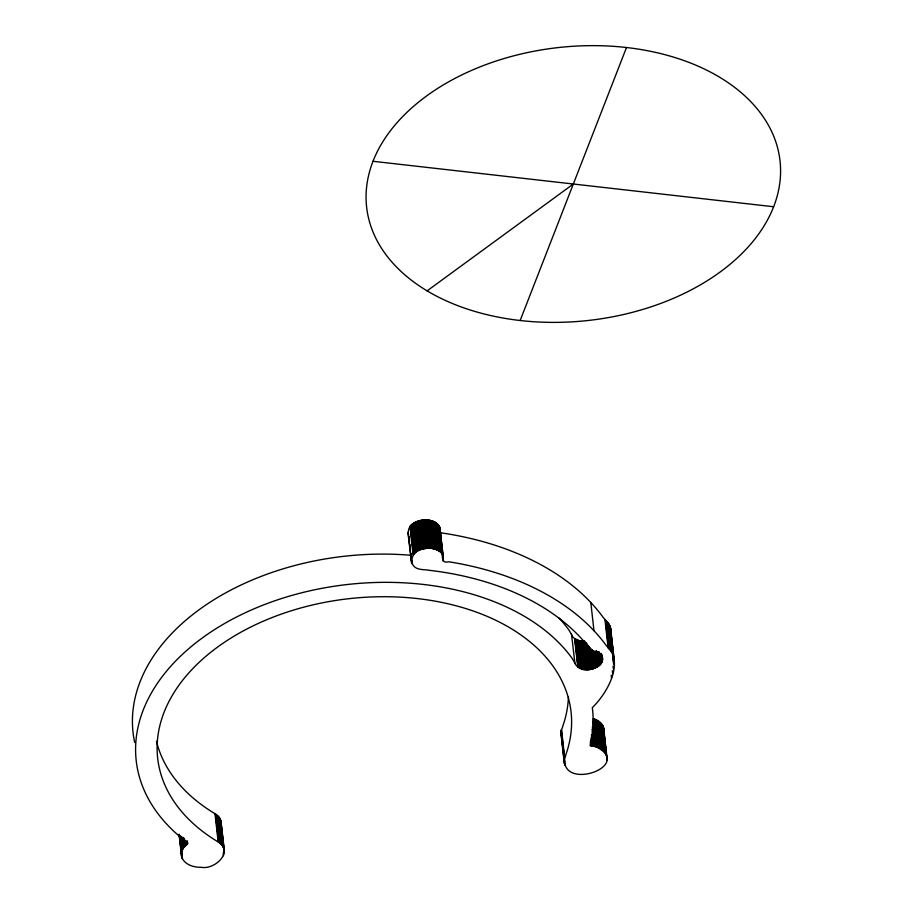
<?xml version="1.0" encoding="UTF-8"?>
<svg xmlns="http://www.w3.org/2000/svg" width="913" height="913" viewBox="0 0 913 913"><rect width="100%" height="100%" fill="white"/><g stroke="black" fill="none" stroke-linecap="round" stroke-linejoin="round"><path stroke-width="1.37" d="M568.4 697.087A207.981 137.27 -6.4 0 1 563.093 725.276L562.34 727.809A21.604 14.266 -6.4 0 0 561.518 729.578L560.902 733.63L561.986 737.533M603.95 730.708C604.155 724.614 598.574 720.254 593.233 718.668L596.406 746.891C634.25 766.178 560.765 791.799 564.691 757.813A21.604 14.266 -6.4 0 1 565.501 756.044L566.254 753.51A207.981 137.27 -6.4 0 0 308.172 606.027A207.981 137.27 -6.4 0 0 216.632 840.999L216.666 841.101A21.604 14.266 -6.4 0 1 218.161 841.923C234.173 851.909 214.783 869.792 201.476 867.339C194.389 867.441 186.047 865.307 182.395 858.642C181.059 856.052 181.048 852.89 182.235 850.243C182.383 846.728 189.87 844.297 186.903 842.231A229.597 151.535 -6.4 0 1 243.36 613.65A229.597 151.535 -6.4 0 1 572.177 658.376L574.893 663.089A14.06 9.278 -6.4 0 0 577.769 666.821C590.175 678.131 617.884 655.876 591.647 650.923L588.326 646.655A251.212 165.801 -6.4 0 0 428.596 570.226L426.097 569.803A16.206 10.694 -6.4 0 1 421.646 569.45C405.714 568.206 411.044 549.067 424.34 548.645C429.441 547.743 435.067 548.257 439.438 551.224C446.662 554.18 438.879 564.177 448.774 561.769A267.418 176.494 -6.4 0 1 590.517 627.163L594.831 631.659A267.418 176.494 -6.4 0 1 606.403 645.731C625.462 662.53 606.323 694.222 592.309 707.655A229.597 151.535 -6.4 0 1 591.11 741.094L590.118 745.67L596.406 746.891M221.163 824.781L220.01 818.653L215 813.688A21.604 14.266 -6.4 0 0 213.505 812.878L213.471 812.764A207.981 137.27 -6.4 0 1 156.488 741.253M610.398 633.439C612.589 626.9 607.111 621.799 603.231 617.508A267.418 176.494 -6.4 0 0 591.67 603.425L587.356 598.928A267.418 176.494 -6.4 0 0 445.612 533.534L440.842 532.838M408.522 534.687C404.938 516.667 442.691 514.122 439.644 532.656M520.159 320.509L626.501 47.522M427.124 290.859A207.981 137.27 -6.4 0 0 773.459 207.228A207.981 137.27 -6.4 0 0 520.615 54.107A207.981 137.27 -6.4 0 0 425.595 289.935L427.124 290.859L573.33 184.015M559.076 618.044A229.597 151.535 -6.4 0 1 569.004 630.141L571.732 634.855A14.06 9.278 -6.4 0 0 574.608 638.586L579.435 640.778L584.959 641.314M373.018 161.281L773.653 206.749M610.694 628.806L613.924 657.565M610.363 627.254L613.958 659.152M610.204 626.74L613.856 660.213M609.804 625.736L613.182 654.473M613.137 655.1L613.776 660.75M609.576 625.245L612.737 653.48M609.313 624.766L612.486 653M613.08 657.44L613.559 661.674M613.022 658.844L613.65 664.493M609.028 624.287L612.201 652.521M608.731 623.819L611.893 652.042M608.4 623.351L611.562 651.585M613.057 666.17L613.376 668.989M608.047 622.894L611.219 651.129M607.681 622.449L610.843 650.684M607.282 622.015L610.443 650.25M606.871 621.593L610.032 649.816M612.349 670.678L612.669 673.509M606.426 621.171L609.599 649.405M605.97 620.772L609.131 648.995M605.49 620.372L608.663 648.607M604.988 619.995L608.161 648.219M611.219 675.175L611.539 678.005M602.26 656.219L602.557 659.916M601.895 654.564L602.477 660.51M601.781 655.157L602.34 661.092M601.347 654.621L602.146 661.674M601.074 653.491L602.032 661.959M600.948 653.788L601.895 662.256M600.8 654.073L601.758 662.541M600.651 654.347L601.599 662.827M600.48 654.632L601.427 663.1M600.138 653.503L601.245 663.386M599.944 653.776L601.051 663.66M599.579 652.635L600.845 663.922M599.362 652.898L600.628 664.196M598.974 651.756L600.4 664.459M598.734 652.019L600.161 664.721M598.483 652.27L599.909 664.972M598.22 652.521L599.636 665.223M597.935 652.761L599.362 665.474M597.65 653L599.076 665.714M597.193 651.825L598.78 665.942M596.897 652.053L598.471 666.17M596.417 650.866L598.163 666.399M590.814 602.523L593.975 630.757M596.086 651.083L597.832 666.616M595.755 651.3L597.501 666.821M595.413 651.505L597.159 667.026M603.664 728.038L607.111 758.931M595.059 651.699L596.805 667.232M603.39 727.17L607.031 759.833M603.231 726.748L606.403 754.971M606.654 757.47L606.962 760.289M594.705 651.893L596.44 667.414M602.842 725.903L606.243 755.097M602.626 725.493L605.787 753.727M594.329 652.076L596.075 667.597M602.375 725.093L605.547 753.328M593.804 650.843L595.698 667.78M602.112 724.694L605.285 752.928M601.827 724.306L604.999 752.54M593.416 651.003L595.322 667.951M601.53 723.918L604.691 752.152M593.028 651.163L594.922 668.111M601.211 723.541L604.372 751.776M600.868 723.176L604.029 751.41M592.469 649.908L594.534 668.259M600.514 722.822L603.676 751.045M592.069 650.056L594.135 668.407M600.138 722.468L603.299 750.703M591.67 650.193L593.724 668.544M599.738 722.126L602.911 750.36M599.327 721.795L602.5 750.03M591.099 648.915L593.313 668.67M598.905 721.475L602.066 749.71M590.677 649.029L592.891 668.795M590.095 647.728L592.469 668.909M598.46 721.167L601.633 749.39M589.672 647.831L592.046 669.012M598.004 720.859L601.165 749.094M597.524 720.574L600.697 748.797M589.09 646.518L591.624 669.103M597.034 720.289L600.206 748.523M588.657 646.609L591.19 669.195M588.063 645.274L590.757 669.263M596.531 720.026L599.704 748.249M596.018 719.764L599.179 747.998M587.63 645.343L590.323 669.332M587.036 643.985L589.878 669.4M595.481 719.524L598.654 747.747M586.431 642.626L589.444 669.446M594.945 719.284L598.106 747.519M585.998 642.672L588.999 669.491M594.386 719.067L597.547 747.302M585.553 642.695L588.565 669.526M593.815 718.862L596.988 747.085M585.119 642.718L588.12 669.549M584.514 641.325L587.687 669.56M584.08 641.325L587.242 669.56M592.959 721.304L595.812 746.708M583.647 641.325L586.808 669.56M592.994 726.782L595.219 746.537M583.202 641.314L586.374 669.537M592.389 726.622L594.603 746.389M582.768 641.291L585.941 669.514M582.346 641.257L585.507 669.491M592.081 729.304L593.986 746.241M581.912 641.211L585.085 669.446M581.49 641.166L584.651 669.4M592.092 734.817L593.359 746.115M581.067 641.097L584.24 669.332M591.453 734.703L592.72 746.001M580.657 641.029L583.818 669.263M591.133 737.43L592.081 745.898M580.246 640.96L583.407 669.183M579.835 640.869L582.996 669.103M590.802 740.158L591.43 745.807M579.435 640.778L582.597 669.001M579.036 640.675L582.209 668.898M590.312 741.504L590.779 745.738M578.648 640.561L581.821 668.795M578.271 640.435L581.433 668.67M577.895 640.31L581.056 668.544M577.53 640.173L580.691 668.396M577.164 640.024L580.326 668.259M576.811 639.865L579.983 668.099M576.468 639.705L579.641 667.939M576.137 639.534L579.299 667.768M575.806 639.362L578.979 667.597M575.498 639.18L578.659 667.414M575.19 638.986L578.351 667.22M574.893 638.792L578.055 667.026M574.608 638.586L577.769 666.821M571.458 633.725L574.893 663.089M561.518 729.578L564.691 757.813M561.369 730.023L564.405 758.703M561.13 730.925L564.679 761.522M561.039 731.381L564.953 765.345M560.97 731.827L564.611 764.501M560.89 732.728L564.348 763.633M439.963 527.862L443.376 558.436M439.746 527.223L443.353 558.767M439.473 526.584L443.09 558.037M439.313 526.276L443.079 560.126M438.948 525.671L442.303 554.202M442.337 554.819L442.976 560.456M438.742 525.374L441.903 553.609M442.371 556.565L442.805 560.89M438.525 525.089L441.687 553.324M438.286 524.804L441.458 553.038M438.035 524.519L441.207 552.753M437.784 524.256L440.945 552.479M437.498 523.982L440.671 552.217M437.213 523.731L440.386 551.954M436.916 523.469L440.077 551.703M436.597 523.229L439.769 551.463M436.277 522.989L439.438 551.224M435.935 522.761L439.096 550.996M435.581 522.544L438.754 550.767M435.227 522.327L438.388 550.562M434.85 522.122L438.012 550.356M434.462 521.928L437.635 550.151M434.074 521.734L437.236 549.968M433.675 521.551L436.836 549.786M433.253 521.38L436.425 549.615M432.83 521.22L436.003 549.455M432.408 521.072L435.569 549.306M431.963 520.935L435.136 549.158M431.518 520.798L434.691 549.033M431.062 520.672L434.234 548.907M430.605 520.57L433.778 548.793M430.137 520.467L433.31 548.69M429.669 520.364L432.83 548.599M429.19 520.284L432.351 548.519M428.699 520.216L431.872 548.451M428.22 520.159L431.381 548.393M427.718 520.102L430.89 548.336M427.227 520.068L430.388 548.302M426.725 520.033L429.897 548.268M426.223 520.022L429.395 548.245M425.72 520.011L428.893 548.245M425.218 520.011L428.38 548.245M424.705 520.022L427.877 548.257M424.203 520.045L427.364 548.279M423.7 520.079L426.862 548.314M423.187 520.125L426.36 548.359M422.685 520.182L425.846 548.416M422.183 520.25L425.344 548.485M421.669 520.33L424.842 548.565M421.178 520.41L424.34 548.645M420.676 520.513L423.837 548.747M420.185 520.615L423.347 548.85M419.695 520.741L422.856 548.964M419.204 520.866L422.377 549.09M418.725 521.003L421.886 549.227M418.245 521.152L421.418 549.375M417.777 521.3L420.939 549.535M417.309 521.471L420.482 549.706M416.853 521.643L420.026 549.877M416.408 521.825L419.569 550.06M415.963 522.019L419.124 550.254M415.529 522.225L418.69 550.448M415.107 522.43L418.268 550.665M414.685 522.647L417.846 550.881M414.274 522.875L417.446 551.11M413.874 523.103L417.047 551.338M413.486 523.354L416.659 551.578M413.11 523.594L416.282 551.829M412.744 523.857L415.906 552.091M412.391 524.119L415.552 552.354M412.048 524.382L415.21 552.616M411.706 524.667L414.879 552.89M411.386 524.941L414.559 553.175M411.078 525.226L414.251 553.461M410.782 525.523L413.954 553.757M410.508 525.82L413.669 554.054M410.234 526.128L413.406 554.362M409.983 526.436L413.144 554.659M408.99 536.718L409.469 540.953M409.937 545.187L410.416 549.421M410.884 553.655L411.364 557.889M411.683 560.719L412.174 563.846M408.99 537.825L409.458 542.06M409.777 544.878L410.416 550.528M410.724 553.346L411.831 563.23M408.396 534.367L411.695 562.91M407.94 532.393L411.443 562.271M221.003 821.209L224.427 851.658M220.752 820.331L224.381 852.559M220.421 819.486L224.324 853.016M220.227 819.064L223.514 848.268M220.01 818.653L223.171 846.887M219.771 818.253L222.932 846.477M219.508 817.854L222.681 846.077M219.234 817.455L222.407 845.689M223.24 852.879L223.548 855.709M218.937 817.067L222.11 845.301M218.629 816.69L221.791 844.924M218.287 816.325L221.46 844.559M217.945 815.96L221.106 844.194M217.568 815.606L220.741 843.84M217.18 815.263L220.353 843.498M216.78 814.932L219.942 843.156M216.358 814.601L219.519 842.836M215.924 814.293L219.086 842.516M215.468 813.985L218.629 842.22M215 813.688L218.161 841.923M187.393 840.953L187.713 843.783M186.925 841.307L187.233 844.137M186.469 841.672L186.777 844.491M185.864 840.622L186.343 844.856M185.442 840.999L185.921 845.233M184.871 839.971L185.51 845.621M184.323 838.956L185.122 846.009M183.798 837.94L184.746 846.408M183.445 838.351L184.392 846.819M182.942 837.347L184.049 847.23M182.623 837.769L183.73 847.641M182.326 838.191L183.433 848.063M181.892 837.198L183.159 848.497M181.63 837.632L182.897 848.93M181.39 838.066L182.657 849.364M181.014 837.095L182.429 849.798M180.648 836.125L182.235 850.243M180.466 836.57L182.052 850.688M180.306 837.016L181.892 851.133M180.078 836.479L181.755 851.578M179.861 836.057L181.63 852.034M181.767 853.004L182.395 858.642M179.633 835.543L182.201 858.231M179.199 834.356L181.87 857.375M179.074 834.459L181.619 856.508M134.69 742.497A229.597 151.535 -6.4 0 1 411.523 555.332"/></g></svg>
